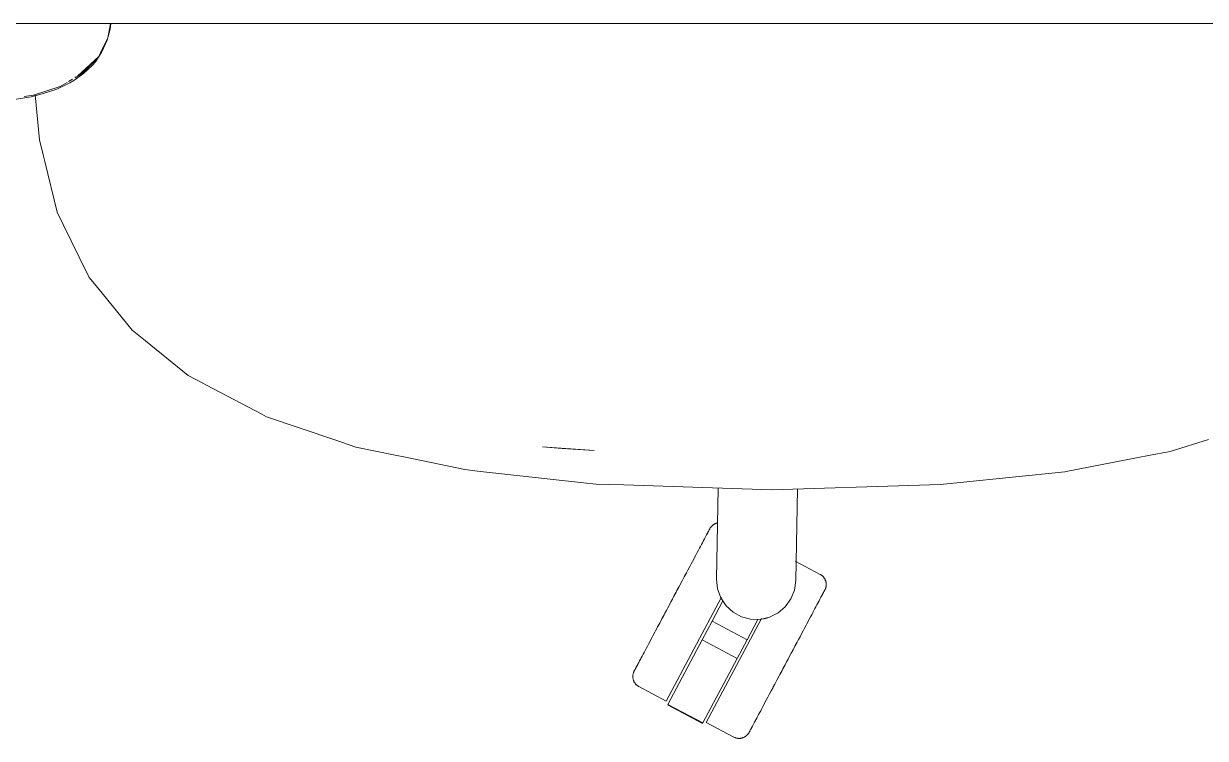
# Model space of a CAD drawing. Header units: millimetres. Extents: x 155927 to 317870, y -36033 to 97293.
# Drawn here: x 229416.1 to 229833.2, y 23466 to 23718.3 of the extents above; entities that cross this region are included whole.
import ezdxf

# ---------------------------------------------------------------- set-up
doc = ezdxf.new("R2010")
doc.units = ezdxf.units.MM
doc.header["$MEASUREMENT"] = 0
doc.layers.add('G-IMPT', color=8, linetype='CONTINUOUS', lineweight=9)
doc.layers.add('I-FURN', color=8, linetype='CONTINUOUS', lineweight=9)

msp = doc.modelspace()

# ---------------------------------------------------------------- linework, layer by layer
at = {"layer": 'G-IMPT'}
for p, q in [((229446.63, 23716.38), (229445.56, 23712.43)), ((229445.75, 23713.27), (229446.7, 23718.31)), ((229446.87, 23718.31), (229446.63, 23716.38)), ((229443.57, 23708.1), (229445.56, 23712.43)), ((229443.65, 23709.01), (229445.75, 23713.27)), ((229443.57, 23708.1), (229441.37, 23704.88)), ((229443.65, 23709.01), (229442.55, 23706.77)), ((229435.16, 23699.87), (229442.55, 23706.77)), ((229436.78, 23701.28), (229440.32, 23704.36)), ((229440.23, 23703.56), (229437.19, 23700.7)), ((229437.24, 23701.07), (229442.55, 23706.77)), ((229440.23, 23703.56), (229441.37, 23704.88)), ((229442.55, 23706.77), (229440.32, 23704.36)), ((229437.19, 23700.7), (229433.73, 23698.25)), ((229434.09, 23699.18), (229437.24, 23701.07)), ((229435.16, 23699.87), (229436.63, 23701.15)), ((229419.55, 23693.07), (229428.94, 23696.1)), ((229422.64, 23693.5), (229427.72, 23695.24)), ((229427.72, 23695.24), (229432.36, 23697.45)), ((229428.94, 23696.1), (229431.39, 23697.57)), ((229431.86, 23697.85), (229433.3, 23698.71)), ((229432.36, 23697.45), (229433.73, 23698.25)), ((229418.71, 23692.52), (229411.95, 23691.4)), ((229416.26, 23692.61), (229419.55, 23693.07)), ((229422.64, 23693.5), (229418.71, 23692.52)), ((229420.17, 23693.2), (229421.61, 23677.33)), ((229421.61, 23677.33), (229422.91, 23672.04)), ((229423.49, 23669.66), (229422.91, 23672.04)), ((229427.9, 23651.72), (229423.49, 23669.66)), ((229430.05, 23647.36), (229427.9, 23651.72)), ((229430.05, 23647.36), (229435.69, 23635.89)), ((229439.22, 23628.73), (229435.69, 23635.89)), ((229442.19, 23625.07), (229439.22, 23628.73)), ((229442.19, 23625.07), (229454.36, 23610.13)), ((229454.36, 23610.13), (229459.02, 23606.37)), ((229474.16, 23594.16), (229459.02, 23606.37)), ((229474.16, 23594.16), (229479.29, 23591.45)), ((229480.66, 23590.72), (229479.29, 23591.45)), ((229480.66, 23590.72), (229500.17, 23580.43)), ((229500.17, 23580.43), (229501.83, 23579.55)), ((229525.92, 23571.4), (229501.83, 23579.55)), ((229525.92, 23571.4), (229533.36, 23568.88)), ((229834.36, 23571.48), (229820.75, 23567.29)), ((229547.18, 23566.01), (229533.36, 23568.88)), ((229550.86, 23565.25), (229547.18, 23566.01)), ((229617.5, 23567.68), (229599.22, 23568.93)), ((229599.22, 23568.93), (229606.17, 23568.32)), ((229617.5, 23567.68), (229606.17, 23568.32)), ((229809.48, 23565.13), (229813.15, 23565.83)), ((229820.75, 23567.29), (229813.15, 23565.83)), ((229550.86, 23565.25), (229571.8, 23560.9)), ((229809.48, 23565.13), (229784.11, 23560.26)), ((229571.8, 23560.9), (229576.22, 23560.41)), ((229613.67, 23556.29), (229576.22, 23560.41)), ((229783.64, 23560.17), (229746.65, 23556.35)), ((229783.64, 23560.17), (229784.11, 23560.26)), ((229613.67, 23556.29), (229618.04, 23555.8)), ((229627.98, 23555.48), (229618.04, 23555.8)), ((229627.98, 23555.48), (229680.16, 23553.78)), ((229680.16, 23553.78), (229732.33, 23555.39)), ((229732.33, 23555.39), (229739.58, 23555.62)), ((229746.65, 23556.35), (229739.58, 23555.62))]:
    msp.add_line(p, q, dxfattribs=at)
at = {"layer": 'I-FURN'}
for p, q in [((230724.59, 23718.31), (229124.59, 23718.31)), ((229124.59, 23718.31), (230724.59, 23718.31)), ((229660.64, 23522.2), (229661.2, 23554.4)), ((229689.19, 23554.06), (229688.62, 23521.72)), ((229658.64, 23540.59), (229658.74, 23540.72)), ((229658.74, 23540.72), (229658.85, 23540.84)), ((229658.85, 23540.84), (229658.96, 23540.96)), ((229658.96, 23540.96), (229659.07, 23541.07)), ((229659.07, 23541.07), (229659.19, 23541.18)), ((229659.19, 23541.18), (229659.32, 23541.29)), ((229659.32, 23541.29), (229659.44, 23541.38)), ((229659.44, 23541.38), (229659.57, 23541.48)), ((229659.57, 23541.48), (229659.71, 23541.57)), ((229659.71, 23541.57), (229659.85, 23541.65)), ((229659.85, 23541.65), (229659.99, 23541.73)), ((229659.99, 23541.73), (229660.13, 23541.8)), ((229660.13, 23541.8), (229660.28, 23541.87)), ((229660.28, 23541.87), (229660.43, 23541.93)), ((229660.43, 23541.93), (229660.58, 23541.98)), ((229660.58, 23541.98), (229660.73, 23542.03)), ((229660.73, 23542.03), (229660.89, 23542.07)), ((229660.89, 23542.07), (229661.05, 23542.11)), ((229656.53, 23536.73), (229656.26, 23536.21)), ((229656.38, 23536.45), (229656.65, 23536.95)), ((229656.79, 23537.21), (229656.53, 23536.73)), ((229656.65, 23536.95), (229656.9, 23537.42)), ((229657.02, 23537.66), (229656.79, 23537.21)), ((229656.9, 23537.42), (229657.13, 23537.85)), ((229657.24, 23538.06), (229657.02, 23537.66)), ((229657.13, 23537.85), (229657.34, 23538.24)), ((229657.44, 23538.44), (229657.24, 23538.06)), ((229657.34, 23538.24), (229657.53, 23538.6)), ((229657.62, 23538.77), (229657.44, 23538.44)), ((229657.53, 23538.6), (229657.69, 23538.91)), ((229657.78, 23539.07), (229657.62, 23538.77)), ((229657.69, 23538.91), (229657.84, 23539.19)), ((229657.91, 23539.33), (229657.78, 23539.07)), ((229657.84, 23539.19), (229657.97, 23539.43)), ((229658.03, 23539.55), (229657.91, 23539.33)), ((229657.97, 23539.43), (229658.08, 23539.64)), ((229658.13, 23539.73), (229658.03, 23539.55)), ((229658.08, 23539.64), (229658.16, 23539.8)), ((229658.2, 23539.87), (229658.13, 23539.73)), ((229658.16, 23539.8), (229658.23, 23539.92)), ((229658.25, 23539.97), (229658.2, 23539.87)), ((229658.23, 23539.92), (229658.27, 23540)), ((229658.29, 23540.03), (229658.25, 23539.97)), ((229658.27, 23540), (229658.29, 23540.04)), ((229658.29, 23540.04), (229658.3, 23540.05)), ((229658.3, 23540.05), (229658.29, 23540.03)), ((229658.3, 23540.05), (229658.38, 23540.19)), ((229658.38, 23540.19), (229658.46, 23540.33)), ((229658.46, 23540.33), (229658.55, 23540.46)), ((229658.55, 23540.46), (229658.64, 23540.59)), ((229654.24, 23532.43), (229653.85, 23531.69)), ((229654.62, 23533.13), (229654.24, 23532.43)), ((229654.98, 23533.81), (229654.62, 23533.13)), ((229655.32, 23534.46), (229654.98, 23533.81)), ((229655.65, 23535.07), (229655.32, 23534.46)), ((229655.96, 23535.66), (229655.65, 23535.07)), ((229655.8, 23535.35), (229656.1, 23535.92)), ((229656.26, 23536.21), (229655.96, 23535.66)), ((229656.1, 23535.92), (229656.38, 23536.45)), ((229652.15, 23528.49), (229651.7, 23527.64)), ((229652.6, 23529.33), (229652.15, 23528.49)), ((229653.03, 23530.14), (229652.6, 23529.33)), ((229653.45, 23530.93), (229653.03, 23530.14)), ((229653.85, 23531.69), (229653.45, 23530.93)), ((229697.25, 23523.9), (229688.41, 23528.61)), ((229649.78, 23524.02), (229649.27, 23523.08)), ((229649.51, 23523.51), (229650, 23524.45)), ((229650.27, 23524.95), (229649.78, 23524.02)), ((229650, 23524.45), (229650.49, 23525.37)), ((229650.76, 23525.86), (229650.27, 23524.95)), ((229650.49, 23525.37), (229650.98, 23526.28)), ((229651.23, 23526.76), (229650.76, 23525.86)), ((229651.7, 23527.64), (229651.23, 23526.76)), ((229647.73, 23520.17), (229647.2, 23519.18)), ((229647.45, 23519.64), (229647.97, 23520.62)), ((229648.25, 23521.15), (229647.73, 23520.17)), ((229647.97, 23520.62), (229648.49, 23521.6)), ((229648.76, 23522.12), (229648.25, 23521.15)), ((229648.49, 23521.6), (229649, 23522.56)), ((229649.27, 23523.08), (229648.76, 23522.12)), ((229649, 23522.56), (229649.51, 23523.51)), ((229660.99, 23518.85), (229660.64, 23522.2)), ((229688.62, 23521.72), (229688.16, 23518.38)), ((229697.25, 23523.9), (229697.39, 23523.83)), ((229697.39, 23523.83), (229697.53, 23523.74)), ((229697.53, 23523.74), (229697.66, 23523.65)), ((229697.66, 23523.65), (229697.79, 23523.56)), ((229697.79, 23523.56), (229697.92, 23523.46)), ((229697.92, 23523.46), (229698.04, 23523.35)), ((229698.04, 23523.35), (229698.16, 23523.24)), ((229698.16, 23523.24), (229698.27, 23523.13)), ((229698.27, 23523.13), (229698.38, 23523.01)), ((229698.38, 23523.01), (229698.48, 23522.89)), ((229698.48, 23522.89), (229698.58, 23522.76)), ((229698.58, 23522.76), (229698.68, 23522.63)), ((229698.68, 23522.63), (229698.76, 23522.49)), ((229698.76, 23522.49), (229698.85, 23522.36)), ((229698.85, 23522.36), (229698.93, 23522.21)), ((229698.93, 23522.21), (229699, 23522.07)), ((229699, 23522.07), (229699.06, 23521.92)), ((229699.06, 23521.92), (229699.12, 23521.77)), ((229699.12, 23521.77), (229699.18, 23521.62)), ((229699.18, 23521.62), (229699.23, 23521.47)), ((229699.23, 23521.47), (229699.27, 23521.31)), ((229699.27, 23521.31), (229699.3, 23521.15)), ((229699.3, 23521.15), (229699.33, 23521)), ((229699.33, 23521), (229699.36, 23520.84)), ((229699.36, 23519.87), (229699.33, 23519.71)), ((229699.36, 23520.84), (229699.37, 23520.68)), ((229699.37, 23520.03), (229699.36, 23519.87)), ((229699.37, 23520.68), (229699.38, 23520.52)), ((229699.38, 23520.19), (229699.37, 23520.03)), ((229699.38, 23520.52), (229699.39, 23520.35)), ((229699.39, 23520.35), (229699.38, 23520.19)), ((229662.46, 23515.92), (229642.92, 23479.17)), ((229645.61, 23516.19), (229645.08, 23515.18)), ((229645.32, 23515.65), (229645.86, 23516.65)), ((229646.14, 23517.19), (229645.61, 23516.19)), ((229645.86, 23516.65), (229646.39, 23517.65)), ((229646.68, 23518.19), (229646.14, 23517.19)), ((229646.39, 23517.65), (229646.92, 23518.65)), ((229647.2, 23519.18), (229646.68, 23518.19)), ((229646.92, 23518.65), (229647.45, 23519.64)), ((229662.13, 23515.67), (229660.99, 23518.85)), ((229664, 23512.87), (229662.13, 23515.67)), ((229688.16, 23518.38), (229686.91, 23515.24)), ((229697.27, 23515.36), (229697.51, 23515.82)), ((229697.64, 23516.06), (229697.4, 23515.61)), ((229697.51, 23515.82), (229697.74, 23516.25)), ((229697.86, 23516.47), (229697.64, 23516.06)), ((229697.74, 23516.25), (229697.95, 23516.65)), ((229698.06, 23516.84), (229697.86, 23516.47)), ((229697.95, 23516.65), (229698.14, 23517)), ((229698.23, 23517.18), (229698.06, 23516.84)), ((229698.14, 23517), (229698.31, 23517.32)), ((229698.39, 23517.47), (229698.23, 23517.18)), ((229698.31, 23517.32), (229698.46, 23517.6)), ((229698.53, 23517.73), (229698.39, 23517.47)), ((229698.46, 23517.6), (229698.59, 23517.84)), ((229698.65, 23517.95), (229698.53, 23517.73)), ((229698.59, 23517.84), (229698.69, 23518.04)), ((229698.74, 23518.13), (229698.65, 23517.95)), ((229698.69, 23518.04), (229698.78, 23518.2)), ((229698.82, 23518.27), (229698.74, 23518.13)), ((229698.78, 23518.2), (229698.84, 23518.32)), ((229698.87, 23518.37), (229698.82, 23518.27)), ((229698.84, 23518.32), (229698.89, 23518.41)), ((229698.9, 23518.43), (229698.87, 23518.37)), ((229698.89, 23518.41), (229698.91, 23518.45)), ((229698.91, 23518.45), (229698.9, 23518.43)), ((229698.93, 23518.49), (229698.91, 23518.45)), ((229698.91, 23518.45), (229698.91, 23518.45)), ((229699, 23518.64), (229698.93, 23518.49)), ((229699.07, 23518.78), (229699, 23518.64)), ((229699.13, 23518.93), (229699.07, 23518.78)), ((229699.18, 23519.09), (229699.13, 23518.93)), ((229699.23, 23519.24), (229699.18, 23519.09)), ((229699.27, 23519.4), (229699.23, 23519.24)), ((229699.31, 23519.55), (229699.27, 23519.4)), ((229699.33, 23519.71), (229699.31, 23519.55)), ((229642.66, 23510.64), (229643.19, 23511.63)), ((229643.48, 23512.17), (229642.95, 23511.18)), ((229643.19, 23511.63), (229643.72, 23512.63)), ((229644.01, 23513.17), (229643.48, 23512.17)), ((229643.72, 23512.63), (229644.25, 23513.64)), ((229644.54, 23514.18), (229644.01, 23513.17)), ((229644.25, 23513.64), (229644.79, 23514.64)), ((229645.08, 23515.18), (229644.54, 23514.18)), ((229644.79, 23514.64), (229645.32, 23515.65)), ((229659.06, 23507.4), (229662.86, 23514.55)), ((229666.48, 23510.58), (229664, 23512.87)), ((229684.94, 23512.5), (229682.38, 23510.31)), ((229686.91, 23515.24), (229684.94, 23512.5)), ((229695.03, 23511.16), (229695.4, 23511.85)), ((229695.4, 23511.85), (229695.76, 23512.52)), ((229695.76, 23512.52), (229696.09, 23513.15)), ((229696.09, 23513.15), (229696.41, 23513.75)), ((229696.58, 23514.06), (229696.27, 23513.48)), ((229696.41, 23513.75), (229696.72, 23514.32)), ((229696.87, 23514.61), (229696.58, 23514.06)), ((229696.72, 23514.32), (229697, 23514.86)), ((229697.15, 23515.13), (229696.87, 23514.61)), ((229697, 23514.86), (229697.27, 23515.36)), ((229697.4, 23515.61), (229697.15, 23515.13)), ((229640.59, 23506.75), (229641.1, 23507.7)), ((229641.38, 23508.23), (229640.86, 23507.26)), ((229641.1, 23507.7), (229641.61, 23508.67)), ((229641.9, 23509.2), (229641.38, 23508.23)), ((229641.61, 23508.67), (229642.14, 23509.65)), ((229642.42, 23510.18), (229641.9, 23509.2)), ((229642.14, 23509.65), (229642.66, 23510.64)), ((229642.95, 23511.18), (229642.42, 23510.18)), ((229655.53, 23500.76), (229659.06, 23507.4)), ((229676.57, 23508.38), (229657.05, 23471.66)), ((229671.42, 23500.83), (229659.06, 23507.4)), ((229669.44, 23508.97), (229666.48, 23510.58)), ((229672.7, 23508.1), (229669.44, 23508.97)), ((229675.22, 23507.97), (229671.42, 23500.83)), ((229676.08, 23508.04), (229672.7, 23508.1)), ((229679.37, 23508.79), (229676.08, 23508.04)), ((229682.38, 23510.31), (229679.37, 23508.79)), ((229693.21, 23507.73), (229692.77, 23506.9)), ((229692.97, 23507.29), (229693.41, 23508.11)), ((229693.41, 23508.11), (229693.84, 23508.91)), ((229693.84, 23508.91), (229694.25, 23509.69)), ((229694.25, 23509.69), (229694.65, 23510.44)), ((229694.65, 23510.44), (229695.03, 23511.16)), ((229638.89, 23503.55), (229638.42, 23502.66)), ((229638.63, 23503.06), (229639.11, 23503.96)), ((229639.37, 23504.45), (229638.89, 23503.55)), ((229639.11, 23503.96), (229639.59, 23504.87)), ((229639.86, 23505.37), (229639.37, 23504.45)), ((229639.59, 23504.87), (229640.09, 23505.8)), ((229640.36, 23506.31), (229639.86, 23505.37)), ((229640.09, 23505.8), (229640.59, 23506.75)), ((229640.86, 23507.26), (229640.36, 23506.31)), ((229690.89, 23503.35), (229690.39, 23502.43)), ((229690.62, 23502.85), (229691.11, 23503.78)), ((229691.37, 23504.27), (229690.89, 23503.35)), ((229691.11, 23503.78), (229691.59, 23504.68)), ((229691.85, 23505.16), (229691.37, 23504.27)), ((229691.59, 23504.68), (229692.06, 23505.57)), ((229692.31, 23506.04), (229691.85, 23505.16)), ((229692.06, 23505.57), (229692.52, 23506.44)), ((229692.77, 23506.9), (229692.31, 23506.04)), ((229692.52, 23506.44), (229692.97, 23507.29)), ((229636.64, 23499.32), (229636.23, 23498.54)), ((229637.07, 23500.12), (229636.64, 23499.32)), ((229637.5, 23500.94), (229637.07, 23500.12)), ((229637.27, 23500.5), (229637.71, 23501.33)), ((229637.95, 23501.79), (229637.5, 23500.94)), ((229637.71, 23501.33), (229638.17, 23502.19)), ((229638.42, 23502.66), (229637.95, 23501.79)), ((229638.17, 23502.19), (229638.63, 23503.06)), ((229643.45, 23478.05), (229655.53, 23500.76)), ((229667.89, 23494.19), (229655.53, 23500.76)), ((229671.42, 23500.83), (229667.89, 23494.19)), ((229688.06, 23498.04), (229688.58, 23499.03)), ((229688.86, 23499.55), (229688.34, 23498.58)), ((229688.58, 23499.03), (229689.1, 23500)), ((229689.38, 23500.52), (229688.86, 23499.55)), ((229689.1, 23500), (229689.61, 23500.97)), ((229689.89, 23501.48), (229689.38, 23500.52)), ((229689.61, 23500.97), (229690.12, 23501.92)), ((229690.39, 23502.43), (229689.89, 23501.48)), ((229690.12, 23501.92), (229690.62, 23502.85)), ((229634.39, 23495.08), (229634.07, 23494.48)), ((229634.72, 23495.71), (229634.39, 23495.08)), ((229635.08, 23496.38), (229634.72, 23495.71)), ((229635.45, 23497.07), (229635.08, 23496.38)), ((229635.83, 23497.79), (229635.45, 23497.07)), ((229636.23, 23498.54), (229635.83, 23497.79)), ((229685.94, 23494.05), (229686.47, 23495.05)), ((229686.76, 23495.6), (229686.23, 23494.59)), ((229686.47, 23495.05), (229687, 23496.06)), ((229687.29, 23496.59), (229686.76, 23495.6)), ((229687, 23496.06), (229687.53, 23497.05)), ((229687.82, 23497.59), (229687.29, 23496.59)), ((229687.53, 23497.05), (229688.06, 23498.04)), ((229688.34, 23498.58), (229687.82, 23497.59)), ((229631.95, 23490.5), (229632.09, 23490.75)), ((229632.17, 23490.91), (229632.02, 23490.63)), ((229632.09, 23490.75), (229632.24, 23491.05)), ((229632.34, 23491.23), (229632.17, 23490.91)), ((229632.24, 23491.05), (229632.42, 23491.39)), ((229632.53, 23491.58), (229632.34, 23491.23)), ((229632.42, 23491.39), (229632.62, 23491.76)), ((229632.74, 23491.98), (229632.53, 23491.58)), ((229632.62, 23491.76), (229632.84, 23492.17)), ((229632.97, 23492.41), (229632.74, 23491.98)), ((229632.84, 23492.17), (229633.08, 23492.62)), ((229633.21, 23492.87), (229632.97, 23492.41)), ((229633.08, 23492.62), (229633.33, 23493.1)), ((229633.48, 23493.37), (229633.21, 23492.87)), ((229633.33, 23493.1), (229633.61, 23493.61)), ((229633.76, 23493.91), (229633.48, 23493.37)), ((229633.61, 23493.61), (229633.9, 23494.17)), ((229634.07, 23494.48), (229633.76, 23493.91)), ((229633.9, 23494.17), (229634.21, 23494.75)), ((229667.89, 23494.19), (229655.81, 23471.48)), ((229683.8, 23490.04), (229684.34, 23491.04)), ((229684.62, 23491.58), (229684.09, 23490.58)), ((229684.34, 23491.04), (229684.87, 23492.04)), ((229685.16, 23492.58), (229684.62, 23491.58)), ((229684.87, 23492.04), (229685.4, 23493.04)), ((229685.69, 23493.59), (229685.16, 23492.58)), ((229685.4, 23493.04), (229685.94, 23494.05)), ((229686.23, 23494.59), (229685.69, 23493.59)), ((229631.09, 23487.87), (229631.1, 23488.04)), ((229631.1, 23487.71), (229631.09, 23487.87)), ((229631.1, 23488.04), (229631.11, 23488.2)), ((229631.11, 23487.55), (229631.1, 23487.71)), ((229631.11, 23488.2), (229631.12, 23488.36)), ((229631.12, 23487.39), (229631.11, 23487.55)), ((229631.12, 23488.36), (229631.14, 23488.52)), ((229631.15, 23487.23), (229631.12, 23487.39)), ((229631.14, 23488.52), (229631.17, 23488.68)), ((229631.18, 23487.07), (229631.15, 23487.23)), ((229631.17, 23488.68), (229631.21, 23488.83)), ((229631.21, 23486.92), (229631.18, 23487.07)), ((229631.21, 23488.83), (229631.25, 23488.99)), ((229631.25, 23486.76), (229631.21, 23486.92)), ((229631.25, 23488.99), (229631.3, 23489.14)), ((229631.3, 23486.61), (229631.25, 23486.76)), ((229631.3, 23489.14), (229631.35, 23489.29)), ((229631.36, 23486.45), (229631.3, 23486.61)), ((229631.35, 23489.29), (229631.41, 23489.44)), ((229631.41, 23489.44), (229631.47, 23489.59)), ((229631.47, 23489.59), (229631.55, 23489.74)), ((229631.55, 23489.74), (229631.57, 23489.77)), ((229631.59, 23489.82), (229631.57, 23489.78)), ((229631.57, 23489.77), (229631.58, 23489.79)), ((229631.57, 23489.78), (229631.57, 23489.77)), ((229631.58, 23489.79), (229631.61, 23489.86)), ((229631.64, 23489.9), (229631.59, 23489.82)), ((229631.61, 23489.86), (229631.66, 23489.96)), ((229631.7, 23490.03), (229631.64, 23489.9)), ((229631.66, 23489.96), (229631.74, 23490.1)), ((229631.79, 23490.19), (229631.7, 23490.03)), ((229631.74, 23490.1), (229631.83, 23490.28)), ((229631.89, 23490.39), (229631.79, 23490.19)), ((229631.83, 23490.28), (229631.95, 23490.5)), ((229632.02, 23490.63), (229631.89, 23490.39)), ((229681.99, 23486.63), (229681.48, 23485.67)), ((229681.72, 23486.11), (229682.23, 23487.08)), ((229682.51, 23487.61), (229681.99, 23486.63)), ((229682.23, 23487.08), (229682.75, 23488.06)), ((229683.03, 23488.59), (229682.51, 23487.61)), ((229682.75, 23488.06), (229683.28, 23489.04)), ((229683.56, 23489.58), (229683.03, 23488.59)), ((229683.28, 23489.04), (229683.8, 23490.04)), ((229684.09, 23490.58), (229683.56, 23489.58)), ((229631.42, 23486.31), (229631.36, 23486.45)), ((229631.48, 23486.16), (229631.42, 23486.31)), ((229631.55, 23486.01), (229631.48, 23486.16)), ((229631.63, 23485.87), (229631.55, 23486.01)), ((229631.71, 23485.73), (229631.63, 23485.87)), ((229631.8, 23485.6), (229631.71, 23485.73)), ((229631.9, 23485.47), (229631.8, 23485.6)), ((229632, 23485.34), (229631.9, 23485.47)), ((229632.1, 23485.22), (229632, 23485.34)), ((229632.21, 23485.1), (229632.1, 23485.22)), ((229632.32, 23484.99), (229632.21, 23485.1)), ((229632.44, 23484.88), (229632.32, 23484.99)), ((229632.56, 23484.77), (229632.44, 23484.88)), ((229632.69, 23484.67), (229632.56, 23484.77)), ((229632.82, 23484.58), (229632.69, 23484.67)), ((229632.95, 23484.49), (229632.82, 23484.58)), ((229633.09, 23484.4), (229632.95, 23484.49)), ((229633.23, 23484.32), (229633.09, 23484.4)), ((229633.23, 23484.32), (229642.92, 23479.17)), ((229679.25, 23481.47), (229679.72, 23482.36)), ((229679.99, 23482.86), (229679.5, 23481.95)), ((229679.72, 23482.36), (229680.21, 23483.28)), ((229680.48, 23483.78), (229679.99, 23482.86)), ((229680.21, 23483.28), (229680.7, 23484.21)), ((229680.97, 23484.72), (229680.48, 23483.78)), ((229680.7, 23484.21), (229681.21, 23485.15)), ((229681.48, 23485.67), (229680.97, 23484.72)), ((229681.21, 23485.15), (229681.72, 23486.11)), ((229677.45, 23478.09), (229677.88, 23478.9)), ((229677.88, 23478.9), (229678.33, 23479.73)), ((229678.33, 23479.73), (229678.78, 23480.59)), ((229678.78, 23480.59), (229679.25, 23481.47)), ((229643.36, 23477.88), (229655.72, 23471.31)), ((229655.81, 23471.48), (229643.45, 23478.05)), ((229675.15, 23473.77), (229675.5, 23474.42)), ((229675.5, 23474.42), (229675.86, 23475.1)), ((229675.86, 23475.1), (229676.24, 23475.8)), ((229676.24, 23475.8), (229676.63, 23476.54)), ((229676.63, 23476.54), (229677.03, 23477.3)), ((229677.03, 23477.3), (229677.45, 23478.09)), ((229657.05, 23471.66), (229666.73, 23466.51)), ((229672.86, 23469.46), (229673.04, 23469.79)), ((229673.14, 23469.99), (229672.95, 23469.63)), ((229673.04, 23469.79), (229673.24, 23470.16)), ((229673.35, 23470.38), (229673.14, 23469.99)), ((229673.24, 23470.16), (229673.45, 23470.57)), ((229673.58, 23470.81), (229673.35, 23470.38)), ((229673.45, 23470.57), (229673.69, 23471.02)), ((229673.83, 23471.28), (229673.58, 23470.81)), ((229673.69, 23471.02), (229673.95, 23471.5)), ((229674.09, 23471.78), (229673.83, 23471.28)), ((229673.95, 23471.5), (229674.22, 23472.02)), ((229674.38, 23472.31), (229674.09, 23471.78)), ((229674.22, 23472.02), (229674.52, 23472.57)), ((229674.68, 23472.88), (229674.38, 23472.31)), ((229674.52, 23472.57), (229674.83, 23473.15)), ((229674.83, 23473.15), (229675.15, 23473.77)), ((229666.77, 23466.49), (229666.73, 23466.51)), ((229666.91, 23466.42), (229666.77, 23466.49)), ((229667.06, 23466.36), (229666.91, 23466.42)), ((229667.21, 23466.3), (229667.06, 23466.36)), ((229667.36, 23466.24), (229667.21, 23466.3)), ((229667.52, 23466.2), (229667.36, 23466.24)), ((229667.67, 23466.15), (229667.52, 23466.2)), ((229667.83, 23466.12), (229667.67, 23466.15)), ((229667.99, 23466.09), (229667.83, 23466.12)), ((229668.15, 23466.07), (229667.99, 23466.09)), ((229668.31, 23466.05), (229668.15, 23466.07)), ((229668.47, 23466.04), (229668.31, 23466.05)), ((229668.63, 23466.04), (229668.47, 23466.04)), ((229668.79, 23466.04), (229668.63, 23466.04)), ((229668.95, 23466.05), (229668.79, 23466.04)), ((229669.11, 23466.07), (229668.95, 23466.05)), ((229669.27, 23466.09), (229669.11, 23466.07)), ((229669.43, 23466.12), (229669.27, 23466.09)), ((229669.59, 23466.16), (229669.43, 23466.12)), ((229669.75, 23466.2), (229669.59, 23466.16)), ((229669.9, 23466.25), (229669.75, 23466.2)), ((229670.05, 23466.3), (229669.9, 23466.25)), ((229670.2, 23466.36), (229670.05, 23466.3)), ((229670.35, 23466.43), (229670.2, 23466.36)), ((229670.49, 23466.5), (229670.35, 23466.43)), ((229670.63, 23466.58), (229670.49, 23466.5)), ((229670.77, 23466.66), (229670.63, 23466.58)), ((229670.91, 23466.75), (229670.77, 23466.66)), ((229671.04, 23466.84), (229670.91, 23466.75)), ((229671.16, 23466.94), (229671.04, 23466.84)), ((229671.29, 23467.05), (229671.16, 23466.94)), ((229671.41, 23467.16), (229671.29, 23467.05)), ((229671.52, 23467.27), (229671.41, 23467.16)), ((229671.63, 23467.39), (229671.52, 23467.27)), ((229671.74, 23467.51), (229671.63, 23467.39)), ((229671.83, 23467.64), (229671.74, 23467.51)), ((229671.93, 23467.77), (229671.83, 23467.64)), ((229672.02, 23467.9), (229671.93, 23467.77)), ((229672.1, 23468.04), (229672.02, 23467.9)), ((229672.18, 23468.18), (229672.1, 23468.04)), ((229672.21, 23468.23), (229672.18, 23468.18)), ((229672.18, 23468.18), (229672.19, 23468.2)), ((229672.18, 23468.18), (229672.18, 23468.18)), ((229672.19, 23468.2), (229672.22, 23468.26)), ((229672.25, 23468.31), (229672.21, 23468.23)), ((229672.22, 23468.26), (229672.28, 23468.36)), ((229672.32, 23468.43), (229672.25, 23468.31)), ((229672.28, 23468.36), (229672.35, 23468.5)), ((229672.4, 23468.59), (229672.32, 23468.43)), ((229672.35, 23468.5), (229672.45, 23468.68)), ((229672.51, 23468.79), (229672.4, 23468.59)), ((229672.45, 23468.68), (229672.56, 23468.9)), ((229672.64, 23469.03), (229672.51, 23468.79)), ((229672.56, 23468.9), (229672.7, 23469.16)), ((229672.79, 23469.31), (229672.64, 23469.03)), ((229672.7, 23469.16), (229672.86, 23469.46)), ((229672.95, 23469.63), (229672.79, 23469.31))]:
    msp.add_line(p, q, dxfattribs=at)
msp.add_arc((229674.63, 23521.77), 13.81, 282.3473, 287.336, dxfattribs=at)
msp.add_open_spline([(229678.27, 23508.45), (229677.85, 23508.33), (229677.42, 23508.26), (229676.98, 23508.2)], degree=3, dxfattribs=at)

doc.saveas('drawing.dxf')
